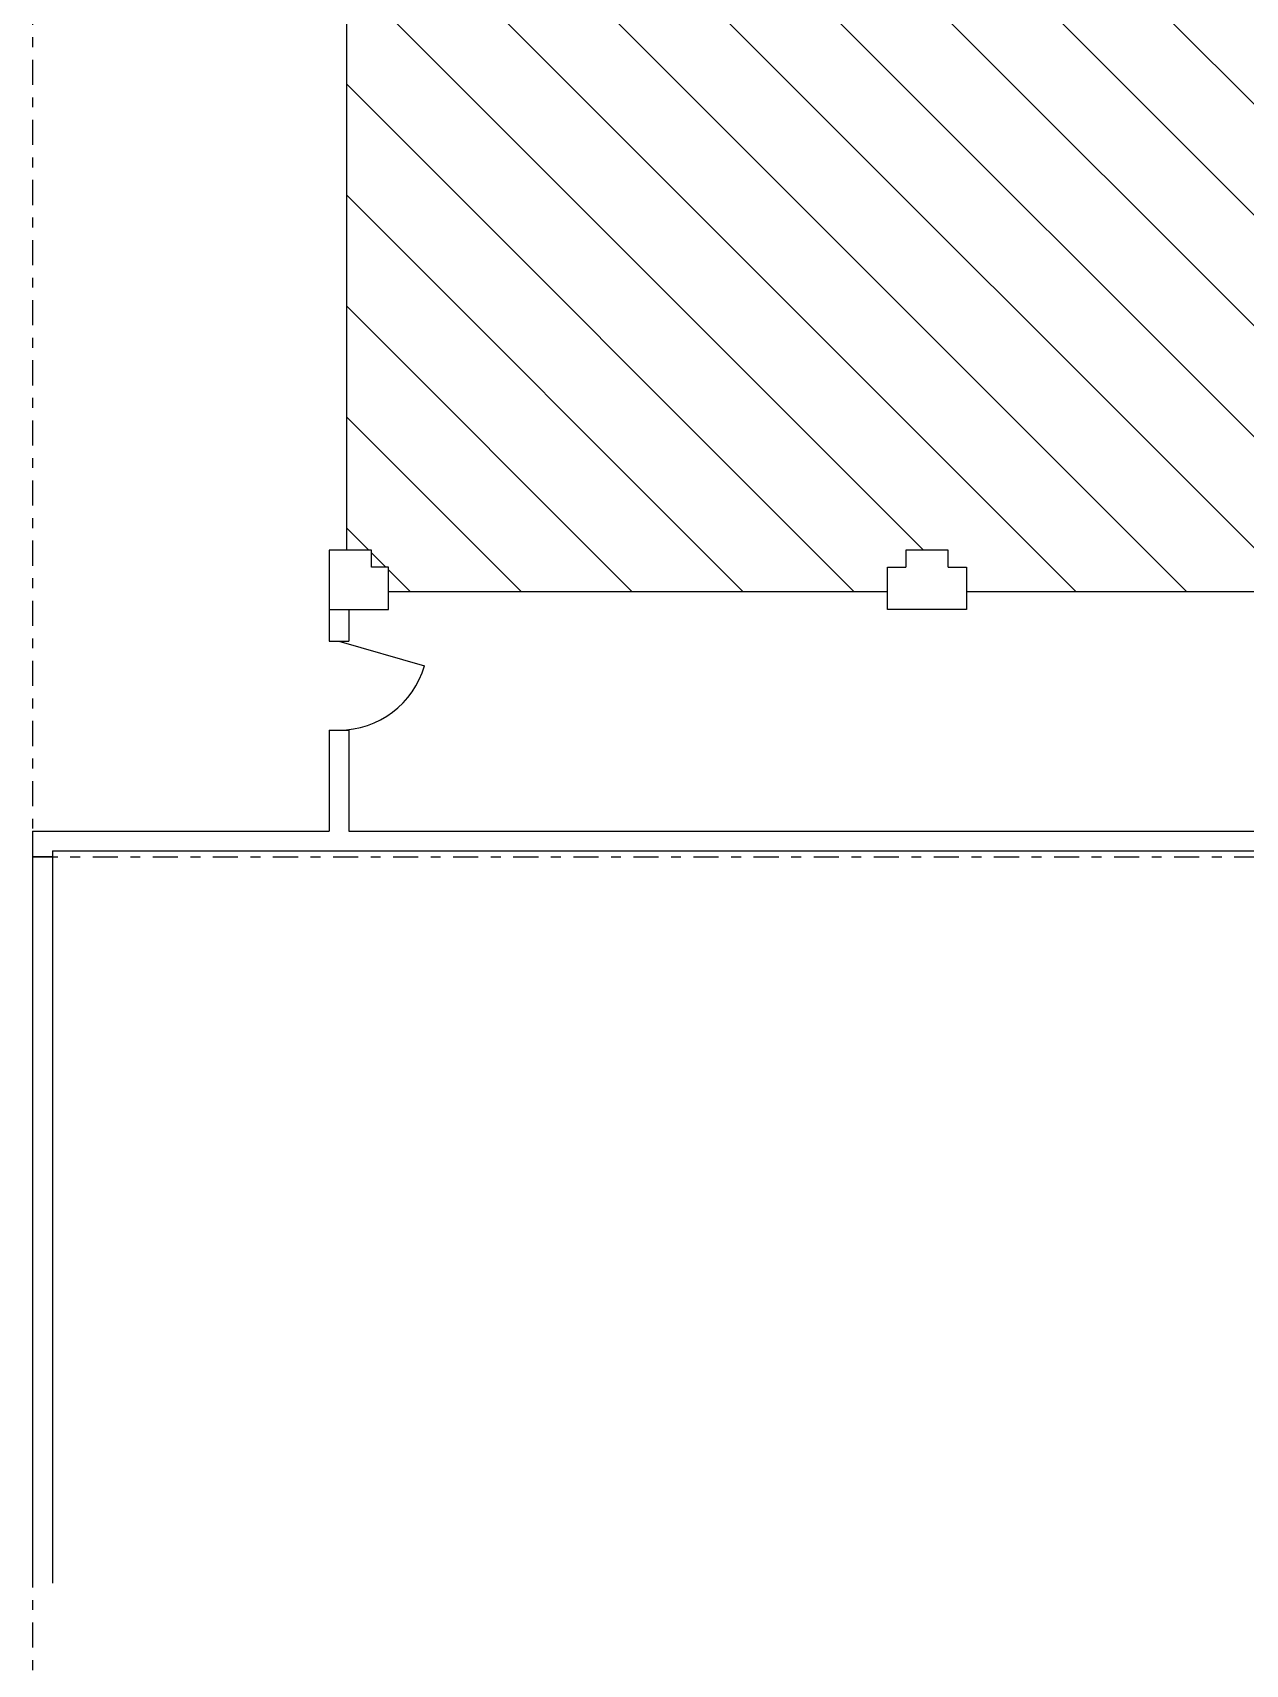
# Model space of a CAD drawing. Extents: x -30 to 1202, y 231 to 898.
# Drawn here: x 298.67 to 310.94, y 259.24 to 275.75 of the extents above; entities that cross this region are included whole.
import ezdxf

# ---------------------------------------------------------------- set-up
doc = ezdxf.new("R2010")
doc.units = 0
doc.header["$LTSCALE"] = 0.04
doc.linetypes.add('DASHDOT2', pattern=[12.7, 6.35, -3.175, 0, -3.175])
for name, color, linetype in [('LIMITES', 2, 'DASHDOT2'), ('LOCALES', 2, 'CONTINUOUS'), ('MAD', 2, 'CONTINUOUS'), ('MUROS', 2, 'CONTINUOUS'), ('PISO', 1, 'CONTINUOUS'), ('PISOS', 1, 'CONTINUOUS'), ('PISOS1', 3, 'CONTINUOUS'), ('VISTA', 2, 'CONTINUOUS')]:
    doc.layers.add(name, color=color, linetype=linetype)

msp = doc.modelspace()

# ---------------------------------------------------------------- hatches: boundary and pattern name
at = {"layer": 'PISOS'}
h = msp.add_hatch(dxfattribs=at)
h.set_pattern_fill('ANSI31', color=256, scale=0.25, angle=90, style=0)
h.set_pattern_definition([(135, (489.3207, 232.5606), (-0.561266, -0.561266), [])])
h.paths.add_polyline_path([(308.121, 291.931), (308.121, 291.681), (307.936, 291.681), (307.936, 291.511), (307.506, 291.511), (307.506, 291.681), (307.321, 291.681), (307.321, 291.931), (302.271, 291.931), (302.271, 291.681), (302.101, 291.681), (302.101, 291.511), (301.851, 291.511), (301.851, 288.603), (301.851, 283.696), (302.671, 283.696), (302.671, 283.096), (302.421, 283.096), (302.421, 278.926), (302.671, 278.926), (302.671, 278.326), (301.851, 278.326), (301.851, 275.418), (301.851, 270.511), (302.101, 270.511), (302.101, 270.341), (302.271, 270.341), (302.271, 270.091), (307.321, 270.091), (307.321, 270.341), (307.506, 270.341), (307.506, 270.511), (307.936, 270.511), (307.936, 270.341), (308.121, 270.341), (308.121, 270.091), (313.221, 270.091), (313.221, 270.341), (313.406, 270.341), (313.406, 270.511), (313.836, 270.511), (313.836, 270.341), (314.021, 270.341), (314.021, 270.091), (317.271, 270.091), (317.271, 270.341), (317.441, 270.341), (317.441, 270.511), (317.871, 270.511), (317.871, 270.091), (318.741, 270.091), (318.741, 278.511), (318.401, 278.511), (318.401, 278.911), (318.741, 278.911), (318.741, 283.111), (318.401, 283.111), (318.401, 283.511), (318.741, 283.511), (318.741, 291.931), (317.871, 291.931), (317.871, 291.511), (317.441, 291.511), (317.441, 291.681), (317.271, 291.681), (317.271, 291.931), (314.021, 291.931), (314.021, 291.681), (313.836, 291.681), (313.836, 291.511), (313.406, 291.511), (313.406, 291.681), (313.221, 291.681), (313.221, 291.931)])
h.paths.add_polyline_path([(307.936, 278.326), (307.506, 278.326), (307.506, 278.496), (307.321, 278.496), (307.321, 278.926), (308.121, 278.926), (308.121, 278.496), (307.936, 278.496)], flags=17)
h.paths.add_polyline_path([(313.221, 278.496), (313.221, 278.926), (314.021, 278.926), (314.021, 278.496), (313.836, 278.496), (313.836, 278.326), (313.406, 278.326), (313.406, 278.496)], flags=17)
h.paths.add_polyline_path([(308.121, 283.096), (307.321, 283.096), (307.321, 283.526), (307.506, 283.526), (307.506, 283.696), (307.936, 283.696), (307.936, 283.526), (308.121, 283.526)], flags=17)
h.paths.add_polyline_path([(313.221, 283.096), (313.221, 283.526), (313.406, 283.526), (313.406, 283.696), (313.836, 283.696), (313.836, 283.526), (314.021, 283.526), (314.021, 283.096)], flags=17)
h.paths.add_polyline_path([(317.271, 278.496), (317.271, 278.926), (317.441, 278.926), (317.441, 279.111), (317.871, 279.111), (317.871, 278.311), (317.441, 278.311), (317.441, 278.496)], flags=17)
h.paths.add_polyline_path([(317.271, 283.096), (317.271, 283.526), (317.441, 283.526), (317.441, 283.711), (317.871, 283.711), (317.871, 282.911), (317.441, 282.911), (317.441, 283.096)], flags=17)

# ---------------------------------------------------------------- linework, layer by layer
at = {"layer": 'LIMITES', "color": 1}
for p, q in [((298.671, 373.361), (298.671, 251.411)), ((298.671, 267.411), (419.921, 267.411))]:
    msp.add_line(p, q, dxfattribs=at)
at = {"layer": 'LOCALES', "color": 1}
for p, q in [((301.671, 269.591), (301.871, 269.591)), ((301.671, 268.691), (301.871, 268.691))]:
    msp.add_line(p, q, dxfattribs=at)
at = {"layer": 'MAD', "color": 1}
msp.add_line((301.771, 269.591), (302.636, 269.342), dxfattribs=at)
at = {"layer": 'MUROS', "color": 1}
for p, q in [((301.671, 269.911), (301.671, 269.591)), ((301.871, 269.911), (301.871, 269.591)), ((301.671, 268.691), (301.671, 267.671)), ((301.871, 268.691), (301.871, 267.671))]:
    msp.add_line(p, q, dxfattribs=at)
at = {"layer": 'PISO'}
msp.add_arc((301.771, 269.591), 0.9, 270, 343.9894, dxfattribs=at)
at = {"layer": 'PISOS1'}
for p, q in [((301.851, 275.418), (301.851, 278.326)), ((301.851, 270.511), (301.851, 275.418)), ((301.671, 270.511), (301.671, 269.911)), ((302.101, 270.511), (301.671, 270.511)), ((302.101, 270.341), (302.101, 270.511)), ((307.936, 270.511), (307.506, 270.511)), ((307.506, 270.511), (307.506, 270.341)), ((307.936, 270.341), (307.936, 270.511)), ((302.271, 270.341), (302.101, 270.341)), ((302.271, 269.911), (302.271, 270.341)), ((307.321, 269.911), (307.321, 270.341)), ((307.321, 270.341), (307.506, 270.341)), ((307.936, 270.341), (308.121, 270.341)), ((308.121, 270.341), (308.121, 269.911)), ((307.321, 270.091), (302.271, 270.091)), ((313.221, 270.091), (308.121, 270.091)), ((301.671, 269.911), (302.271, 269.911)), ((308.121, 269.911), (307.321, 269.911))]:
    msp.add_line(p, q, dxfattribs=at)
at = {"layer": 'VISTA', "color": 1}
for p, q in [((298.671, 267.671), (298.671, 260.061)), ((298.871, 267.411), (298.671, 267.411)), ((298.871, 267.471), (298.871, 260.061))]:
    msp.add_line(p, q, dxfattribs=at)
at = {"layer": 'VISTA', "color": 1, "linetype": 'Continuous'}
for p, q in [((298.671, 267.671), (301.671, 267.671)), ((301.871, 267.671), (330.341, 267.671)), ((298.871, 267.471), (330.541, 267.471))]:
    msp.add_line(p, q, dxfattribs=at)

doc.saveas('drawing.dxf')
